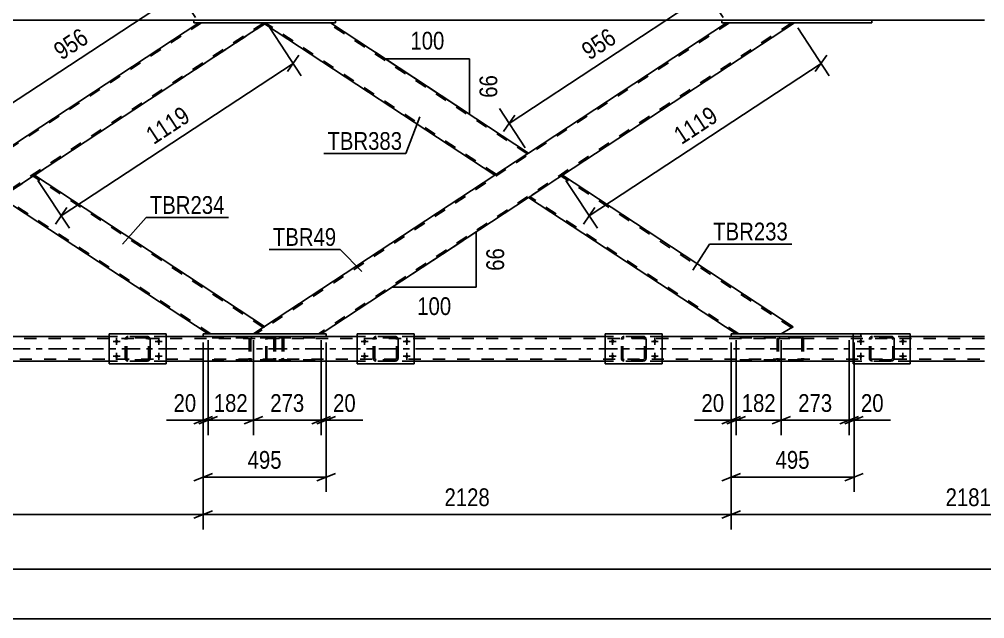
# Model space of a CAD drawing. Header units: millimetres. Extents: x -787 to 402, y -866 to -25.
# Drawn here: x -282.5 to -126.8, y -186.6 to -89.9 of the extents above; entities that cross this region are included whole.
import ezdxf

# ---------------------------------------------------------------- set-up
doc = ezdxf.new("R2010")
doc.units = ezdxf.units.MM
doc.linetypes.add('DXK_LINE_DOT2', pattern=[3.9198, 1.9599, -1.9599])
doc.linetypes.add('DXK_LINE_DOT3', pattern=[5.9187, 2.979, -0.9799, 0.9799, -0.9799])
doc.styles.add('Arial Narrow', font='ARIALN.TTF', dxfattribs={"height": 0.2})

# ---------------------------------------------------------------- blocks, each defined once
blk = doc.blocks.new('Part-569028579-4571 - 4520')
at = {"color": 2, "linetype": 'Continuous'}
for p, q in [((-280.06, -115.06), (-280.5, -115.34)), ((-242.96, -139.47), (-280.06, -115.06)), ((-285.49, -118.63), (-280.5, -115.34)), ((-285.52, -118.65), (-285.49, -118.63)), ((-252.06, -140.66), (-285.52, -118.65)), ((-243.39, -139.75), (-244.77, -140.66)), ((-242.99, -139.49), (-243.39, -139.75)), ((-242.99, -139.49), (-242.96, -139.47))]:
    blk.add_line(p, q, dxfattribs=at)
at = {"color": 7, "linetype": 'DXK_LINE_DOT2'}
for p, q in [((-243.17, -139.61), (-280.28, -115.2)), ((-285.3, -118.5), (-285.29, -118.49)), ((-251.63, -140.66), (-285.3, -118.5)), ((-243.39, -139.75), (-243.08, -139.55)), ((-244.77, -140.66), (-252.06, -140.66))]:
    blk.add_line(p, q, dxfattribs=at)
blk = doc.blocks.new('Part-569028579-4748 - 4520')
at = {"color": 2, "linetype": 'Continuous'}
for p, q in [((-169.25, -90.46), (-169.25, -90.06)), ((-169.25, -90.06), (-169.25, -90.06)), ((-169.25, -90.06), (-145.05, -90.06)), ((-145.05, -90.06), (-145.05, -90.46)), ((-169.25, -90.46), (-169.25, -90.46)), ((-169.25, -90.46), (-145.05, -90.46))]:
    blk.add_line(p, q, dxfattribs=at)
at = {"color": 7, "linetype": 'DXK_LINE_DOT2'}
for p, q in [((-169.25, -90.06), (-169.25, -90.46)), ((-169.25, -90.06), (-169.25, -90.06)), ((-145.05, -90.06), (-145.05, -90.46)), ((-169.25, -90.46), (-169.25, -90.46))]:
    blk.add_line(p, q, dxfattribs=at)
blk = doc.blocks.new('Part-569028579-4684 - 4520')
at = {"color": 2, "linetype": 'Continuous'}
for p, q in [((-254.38, -90.06), (-316.66, -90.06)), ((-169.25, -90.06), (-231.53, -90.06)), ((-126.88, -90.06), (-145.05, -90.06))]:
    blk.add_line(p, q, dxfattribs=at)
at = {"color": 7, "linetype": 'DXK_LINE_DOT2'}
for p, q in [((-231.53, -90.06), (-254.38, -90.06)), ((-145.05, -90.06), (-169.25, -90.06))]:
    blk.add_line(p, q, dxfattribs=at)
blk = doc.blocks.new('Part-569028579-4578 - 4520')
at = {"color": 7, "linetype": 'DXK_LINE_DOT2'}
for p, q in [((-253.15, -90.46), (-329.46, -140.66)), ((-243.1, -90.46), (-319.42, -140.66)), ((-242.67, -90.46), (-285.52, -118.65)), ((-242.67, -90.46), (-253.58, -90.46)), ((-285.52, -111.47), (-290.98, -115.06)), ((-280.06, -115.06), (-285.52, -118.65)), ((-328.09, -139.47), (-329.9, -140.66)), ((-318.98, -140.66), (-329.9, -140.66))]:
    blk.add_line(p, q, dxfattribs=at)
at = {"color": 2, "linetype": 'Continuous'}
for p, q in [((-253.58, -90.46), (-285.52, -111.47)), ((-242.96, -90.65), (-280.06, -115.06)), ((-290.98, -115.06), (-328.09, -139.47)), ((-285.52, -118.65), (-318.98, -140.66))]:
    blk.add_line(p, q, dxfattribs=at)
blk = doc.blocks.new('Part-569028579-4711 - 4520')
at = {"color": 2, "linetype": 'Continuous'}
for p, q in [((-254.38, -90.46), (-254.38, -90.06)), ((-254.38, -90.06), (-254.38, -90.06)), ((-254.38, -90.06), (-231.53, -90.06)), ((-231.53, -90.06), (-231.53, -90.46)), ((-254.38, -90.46), (-254.38, -90.46)), ((-254.38, -90.46), (-231.53, -90.46))]:
    blk.add_line(p, q, dxfattribs=at)
at = {"color": 7, "linetype": 'DXK_LINE_DOT2'}
for p, q in [((-254.38, -90.06), (-254.38, -90.46)), ((-254.38, -90.06), (-254.38, -90.06)), ((-231.53, -90.06), (-231.53, -90.46)), ((-254.38, -90.46), (-254.38, -90.46))]:
    blk.add_line(p, q, dxfattribs=at)
blk = doc.blocks.new('Part-569028579-4583 - 4520')
at = {"color": 2, "linetype": 'Continuous'}
for p, q in [((-194.93, -115.06), (-195.37, -115.34)), ((-157.71, -139.54), (-194.93, -115.06)), ((-200.36, -118.63), (-195.37, -115.34)), ((-200.39, -118.65), (-200.36, -118.63)), ((-166.93, -140.66), (-200.39, -118.65)), ((-158.18, -139.81), (-159.67, -140.66)), ((-158.18, -139.81), (-157.71, -139.54))]:
    blk.add_line(p, q, dxfattribs=at)
at = {"color": 7, "linetype": 'DXK_LINE_DOT2'}
for p, q in [((-157.95, -139.67), (-195.15, -115.2)), ((-200.17, -118.5), (-200.15, -118.49)), ((-166.49, -140.66), (-200.17, -118.5)), ((-157.75, -139.56), (-158.18, -139.81)), ((-159.67, -140.66), (-166.93, -140.66))]:
    blk.add_line(p, q, dxfattribs=at)
blk = doc.blocks.new('Part-569028579-4588 - 4520')
at = {"color": 7, "linetype": 'DXK_LINE_DOT2'}
for p, q in [((-168.01, -90.46), (-244.33, -140.66)), ((-157.97, -90.46), (-234.28, -140.66)), ((-157.53, -90.46), (-168.45, -90.46)), ((-200.39, -111.47), (-205.85, -115.06)), ((-194.93, -115.06), (-200.39, -118.65)), ((-242.96, -139.47), (-244.77, -140.66)), ((-233.85, -140.66), (-244.77, -140.66))]:
    blk.add_line(p, q, dxfattribs=at)
at = {"color": 2, "linetype": 'Continuous'}
for p, q in [((-168.45, -90.46), (-200.39, -111.47)), ((-157.53, -90.46), (-194.93, -115.06)), ((-242.96, -139.47), (-205.85, -115.06)), ((-200.39, -118.65), (-233.85, -140.66))]:
    blk.add_line(p, q, dxfattribs=at)
blk = doc.blocks.new('Part-569028579-4599 - 4520')
at = {"color": 7, "linetype": 'DXK_LINE_DOT2'}
for p, q in [((-242.72, -141.35), (-242.74, -141.54)), ((-242.74, -144.58), (-242.74, -141.54)), ((-242.66, -141.2), (-242.72, -141.35)), ((-242.57, -141.09), (-242.66, -141.2)), ((-242.6, -141.54), (-242.59, -141.44)), ((-242.6, -144.58), (-242.6, -141.54)), ((-242.59, -141.44), (-242.56, -141.37)), ((-242.47, -141.06), (-242.57, -141.09)), ((-242.56, -141.37), (-242.52, -141.31)), ((-242.52, -141.31), (-242.47, -141.3)), ((-234.8, -141.06), (-242.47, -141.06)), ((-234.8, -141.3), (-242.47, -141.3)), ((-241.19, -141.06), (-241.19, -141.3)), ((-240.18, -141.09), (-240.38, -141.06)), ((-240.38, -141.3), (-240.28, -141.31)), ((-240.28, -141.31), (-240.2, -141.37)), ((-240.2, -141.37), (-240.14, -141.44)), ((-240.14, -141.44), (-240.12, -141.54)), ((-240.12, -141.54), (-240.12, -144.58)), ((-239.9, -141.4), (-239.91, -141.35)), ((-239.87, -141.54), (-239.9, -141.4)), ((-239.87, -141.54), (-239.87, -144.58)), ((-242.74, -144.58), (-242.72, -144.76)), ((-242.72, -144.76), (-242.66, -144.92)), ((-242.59, -144.67), (-242.6, -144.58)), ((-242.56, -144.75), (-242.59, -144.67)), ((-242.52, -144.8), (-242.56, -144.75)), ((-240.2, -144.75), (-240.28, -144.8)), ((-240.14, -144.67), (-240.2, -144.75)), ((-240.12, -144.58), (-240.14, -144.67)), ((-239.91, -144.76), (-239.89, -144.64)), ((-239.89, -144.64), (-239.87, -144.58)), ((-242.66, -144.92), (-242.57, -145.02)), ((-242.57, -145.02), (-242.47, -145.06)), ((-242.47, -144.82), (-242.52, -144.8)), ((-234.8, -144.82), (-242.47, -144.82)), ((-234.8, -145.06), (-242.47, -145.06)), ((-241.19, -145.06), (-241.19, -144.82)), ((-240.28, -144.8), (-240.38, -144.82)), ((-240.38, -145.06), (-240.18, -145.02))]:
    blk.add_line(p, q, dxfattribs=at)
for centre, start, end in [((-240.36, -141.55), 23.8494, 68.8059), ((-240.36, -144.56), 291.1941, 336.1506)]:
    blk.add_arc(centre, 0.492, start, end, dxfattribs=at)
blk = doc.blocks.new('Part-569028579-4693 - 4520')
at = {"color": 7, "linetype": 'DXK_LINE_DOT2'}
for p, q in [((-241.7, -141.06), (-251.44, -141.06)), ((-241.7, -141.3), (-251.44, -141.3)), ((-245.42, -141.4), (-245.45, -141.54)), ((-245.45, -141.54), (-245.45, -144.58)), ((-245.41, -141.35), (-245.42, -141.4)), ((-245.19, -141.54), (-245.17, -141.44)), ((-245.19, -141.54), (-245.19, -144.58)), ((-245.17, -141.44), (-245.12, -141.37)), ((-244.94, -141.06), (-245.13, -141.09)), ((-245.12, -141.37), (-245.04, -141.31)), ((-245.04, -141.31), (-244.94, -141.3)), ((-241.51, -141.09), (-241.7, -141.06)), ((-241.7, -141.3), (-241.6, -141.31)), ((-241.6, -141.31), (-241.52, -141.37)), ((-241.52, -141.37), (-241.47, -141.44)), ((-241.47, -141.44), (-241.45, -141.54)), ((-241.45, -141.54), (-241.45, -144.58)), ((-241.22, -141.4), (-241.23, -141.35)), ((-241.19, -141.54), (-241.22, -141.4)), ((-241.19, -141.54), (-241.19, -144.58)), ((-245.45, -144.58), (-245.43, -144.64)), ((-245.43, -144.64), (-245.41, -144.76)), ((-245.17, -144.67), (-245.19, -144.58)), ((-245.12, -144.75), (-245.17, -144.67)), ((-245.04, -144.8), (-245.12, -144.75)), ((-241.52, -144.75), (-241.6, -144.8)), ((-241.47, -144.67), (-241.52, -144.75)), ((-241.45, -144.58), (-241.47, -144.67)), ((-241.23, -144.76), (-241.21, -144.64)), ((-241.21, -144.64), (-241.19, -144.58)), ((-241.7, -144.82), (-251.44, -144.82)), ((-241.7, -145.06), (-251.44, -145.06)), ((-245.13, -145.02), (-244.94, -145.06)), ((-244.94, -144.82), (-245.04, -144.8)), ((-241.6, -144.8), (-241.7, -144.82)), ((-241.7, -145.06), (-241.51, -145.02))]:
    blk.add_line(p, q, dxfattribs=at)
for centre, start, end in [((-241.68, -141.56), 24.32, 69.2417), ((-244.96, -144.56), 204.32, 249.2417), ((-241.68, -144.56), 290.7583, 335.68)]:
    blk.add_arc(centre, 0.496, start, end, dxfattribs=at)
blk = doc.blocks.new('Part-569028579-4694 - 4520')
at = {"color": 7, "linetype": 'DXK_LINE_DOT2'}
for p, q in [((-156.57, -141.06), (-166.31, -141.06)), ((-156.57, -141.3), (-166.31, -141.3)), ((-160.29, -141.4), (-160.31, -141.54)), ((-160.31, -141.54), (-160.31, -144.58)), ((-160.27, -141.35), (-160.29, -141.4)), ((-160.06, -141.54), (-160.04, -141.44)), ((-160.06, -141.54), (-160.06, -144.58)), ((-160.04, -141.44), (-159.98, -141.37)), ((-159.8, -141.06), (-160, -141.09)), ((-159.98, -141.37), (-159.9, -141.31)), ((-159.9, -141.31), (-159.8, -141.3)), ((-156.37, -141.09), (-156.57, -141.06)), ((-156.57, -141.3), (-156.47, -141.31)), ((-156.47, -141.31), (-156.39, -141.37)), ((-156.39, -141.37), (-156.33, -141.44)), ((-156.33, -141.44), (-156.31, -141.54)), ((-156.31, -141.54), (-156.31, -144.58)), ((-156.09, -141.4), (-156.1, -141.35)), ((-156.06, -141.54), (-156.09, -141.4)), ((-156.06, -141.54), (-156.06, -144.58)), ((-160.31, -144.58), (-160.3, -144.64)), ((-160.3, -144.64), (-160.27, -144.76)), ((-160.04, -144.67), (-160.06, -144.58)), ((-159.98, -144.75), (-160.04, -144.67)), ((-159.9, -144.8), (-159.98, -144.75)), ((-156.39, -144.75), (-156.47, -144.8)), ((-156.33, -144.67), (-156.39, -144.75)), ((-156.31, -144.58), (-156.33, -144.67)), ((-156.1, -144.76), (-156.07, -144.64)), ((-156.07, -144.64), (-156.06, -144.58)), ((-156.57, -144.82), (-166.31, -144.82)), ((-156.57, -145.06), (-166.31, -145.06)), ((-160, -145.02), (-159.8, -145.06)), ((-159.8, -144.82), (-159.9, -144.8)), ((-156.47, -144.8), (-156.57, -144.82)), ((-156.57, -145.06), (-156.37, -145.02))]:
    blk.add_line(p, q, dxfattribs=at)
for centre, start, end in [((-156.55, -141.56), 24.32, 69.2417), ((-159.82, -144.56), 204.32, 249.2417), ((-156.55, -144.56), 290.7583, 335.68)]:
    blk.add_arc(centre, 0.496, start, end, dxfattribs=at)
blk = doc.blocks.new('Part-569028579-4727 - 4520')
at = {"color": 2, "linetype": 'Continuous'}
for p, q in [((-242.96, -90.65), (-242.92, -90.63)), ((-205.85, -115.06), (-242.96, -90.65)), ((-242.92, -90.63), (-242.67, -90.46)), ((-242.72, -90.49), (-242.68, -90.46)), ((-200.39, -111.47), (-232.33, -90.46)), ((-200.83, -111.75), (-205.85, -115.06)), ((-200.42, -111.49), (-200.83, -111.75)), ((-200.39, -111.47), (-200.42, -111.49))]:
    blk.add_line(p, q, dxfattribs=at)
at = {"color": 7, "linetype": 'DXK_LINE_DOT2'}
for p, q in [((-242.96, -90.65), (-242.92, -90.63)), ((-205.63, -114.91), (-242.74, -90.5)), ((-232.33, -90.46), (-242.68, -90.46)), ((-200.61, -111.61), (-232.76, -90.46)), ((-200.83, -111.75), (-200.52, -111.55)), ((-205.63, -114.91), (-205.61, -114.9))]:
    blk.add_line(p, q, dxfattribs=at)
blk = doc.blocks.new('Part-569028579-4827 - 4520')
at = {"color": 2, "linetype": 'Continuous'}
for p, q in [((-167.73, -141.06), (-167.73, -140.66)), ((-167.73, -140.66), (-167.73, -140.66)), ((-148.03, -140.66), (-167.73, -140.66)), ((-167.73, -141.06), (-167.73, -141.06)), ((-148.03, -141.06), (-167.73, -141.06))]:
    blk.add_line(p, q, dxfattribs=at)
at = {"color": 7, "linetype": 'DXK_LINE_DOT2'}
for p, q in [((-167.73, -140.66), (-167.73, -141.06)), ((-167.73, -140.66), (-167.73, -140.66)), ((-167.73, -141.06), (-167.73, -141.06)), ((-146.8, -141.06), (-159.8, -141.06)), ((-146.8, -140.66), (-159.67, -140.66)), ((-146.8, -141.06), (-146.8, -140.66)), ((-146.8, -140.66), (-146.8, -141.06))]:
    blk.add_line(p, q, dxfattribs=at)
blk = doc.blocks.new('Part-569028579-4828 - 4520')
at = {"color": 2, "linetype": 'Continuous'}
for p, q in [((-252.86, -141.06), (-252.86, -140.66)), ((-252.86, -140.66), (-252.86, -140.66)), ((-252.86, -140.66), (-233.05, -140.66)), ((-252.86, -141.06), (-252.86, -141.06)), ((-252.86, -141.06), (-233.05, -141.06)), ((-233.05, -140.66), (-233.05, -141.06))]:
    blk.add_line(p, q, dxfattribs=at)
at = {"color": 7, "linetype": 'DXK_LINE_DOT2'}
for p, q in [((-252.86, -140.66), (-252.86, -141.06)), ((-252.86, -140.66), (-252.86, -140.66)), ((-252.86, -141.06), (-252.86, -141.06)), ((-233.05, -140.66), (-233.05, -141.06))]:
    blk.add_line(p, q, dxfattribs=at)
blk = doc.blocks.new('Part-569028579-4857 - 4520')
at = {"color": 7, "linetype": 'DXK_LINE_DOT2'}
for p, q in [((-126.88, -141.38), (-725.39, -141.38)), ((-258.83, -141.06), (-268.03, -141.06)), ((-233.05, -141.06), (-252.86, -141.06)), ((-218.83, -141.06), (-228.03, -141.06)), ((-178.83, -141.06), (-188.03, -141.06)), ((-138.83, -141.06), (-167.73, -141.06)), ((-725.39, -144.74), (-126.88, -144.74)), ((-258.83, -145.06), (-268.03, -145.06)), ((-218.83, -145.06), (-228.03, -145.06)), ((-178.83, -145.06), (-188.03, -145.06)), ((-138.83, -145.06), (-148.03, -145.06))]:
    blk.add_line(p, q, dxfattribs=at)
at = {"color": 2, "linetype": 'Continuous'}
for p, q in [((-268.03, -141.06), (-298.83, -141.06)), ((-252.86, -141.06), (-258.83, -141.06)), ((-228.03, -141.06), (-233.05, -141.06)), ((-188.03, -141.06), (-218.83, -141.06)), ((-167.73, -141.06), (-178.83, -141.06)), ((-126.88, -141.06), (-138.83, -141.06)), ((-268.03, -145.06), (-298.83, -145.06)), ((-228.03, -145.06), (-258.83, -145.06)), ((-188.03, -145.06), (-218.83, -145.06)), ((-148.03, -145.06), (-178.83, -145.06)), ((-126.88, -145.06), (-138.83, -145.06))]:
    blk.add_line(p, q, dxfattribs=at)
at = {"color": 7, "linetype": 'DXK_LINE_DOT3'}
blk.add_line((-126.88, -143.06), (-725.39, -143.06), dxfattribs=at)
blk = doc.blocks.new('Part-569028579-16098 - 4520')
at = {"color": 7, "linetype": 'DXK_LINE_DOT2'}
for p, q in [((-145.43, -141.54), (-145.39, -141.35)), ((-145.39, -141.35), (-145.43, -141.54)), ((-145.43, -144.58), (-145.43, -141.54)), ((-145.43, -141.54), (-145.43, -141.54)), ((-145.43, -144.58), (-145.43, -141.54)), ((-145.19, -141.54), (-145.17, -141.44)), ((-145.17, -141.44), (-145.19, -141.54)), ((-145.19, -144.58), (-145.19, -141.54)), ((-145.19, -141.54), (-145.19, -141.54)), ((-145.19, -144.58), (-145.19, -141.54)), ((-145.17, -141.44), (-145.12, -141.37)), ((-145.12, -141.37), (-145.17, -141.44)), ((-145.13, -141.09), (-144.95, -141.06)), ((-144.95, -141.06), (-145.13, -141.09)), ((-145.12, -141.37), (-145.04, -141.31)), ((-145.04, -141.31), (-145.12, -141.37)), ((-144.95, -141.3), (-145.04, -141.31)), ((-141.91, -141.06), (-144.95, -141.06)), ((-141.91, -141.3), (-144.95, -141.3)), ((-141.91, -141.06), (-141.72, -141.09)), ((-141.72, -141.09), (-141.91, -141.06)), ((-141.91, -141.3), (-141.82, -141.31)), ((-141.82, -141.31), (-141.74, -141.37)), ((-141.74, -141.37), (-141.82, -141.31)), ((-141.74, -141.37), (-141.69, -141.44)), ((-141.69, -141.44), (-141.74, -141.37)), ((-141.69, -141.44), (-141.67, -141.54)), ((-141.67, -141.54), (-141.69, -141.44)), ((-141.67, -144.58), (-141.67, -141.54)), ((-141.67, -141.54), (-141.67, -141.54)), ((-141.67, -144.58), (-141.67, -141.54)), ((-141.46, -141.35), (-141.43, -141.54)), ((-141.43, -141.54), (-141.46, -141.35)), ((-141.43, -144.58), (-141.43, -141.54)), ((-141.43, -141.54), (-141.43, -141.54)), ((-141.43, -141.54), (-141.43, -144.58)), ((-145.43, -144.58), (-145.43, -144.58)), ((-145.39, -144.76), (-145.43, -144.58)), ((-145.43, -144.58), (-145.39, -144.76)), ((-145.19, -144.58), (-145.19, -144.58)), ((-145.17, -144.67), (-145.19, -144.58)), ((-145.19, -144.58), (-145.17, -144.67)), ((-145.12, -144.75), (-145.17, -144.67)), ((-145.17, -144.67), (-145.12, -144.75)), ((-145.04, -144.8), (-145.12, -144.75)), ((-145.12, -144.75), (-145.04, -144.8)), ((-141.74, -144.75), (-141.82, -144.8)), ((-141.82, -144.8), (-141.74, -144.75)), ((-141.69, -144.67), (-141.74, -144.75)), ((-141.74, -144.75), (-141.69, -144.67)), ((-141.67, -144.58), (-141.69, -144.67)), ((-141.69, -144.67), (-141.67, -144.58)), ((-141.67, -144.58), (-141.67, -144.58)), ((-141.43, -144.58), (-141.46, -144.76)), ((-141.46, -144.76), (-141.43, -144.58)), ((-141.43, -144.58), (-141.43, -144.58)), ((-144.95, -145.06), (-145.13, -145.02)), ((-145.13, -145.02), (-144.95, -145.06)), ((-144.95, -144.82), (-145.04, -144.8)), ((-141.91, -144.82), (-144.95, -144.82)), ((-141.91, -145.06), (-144.95, -145.06)), ((-141.82, -144.8), (-141.91, -144.82)), ((-141.72, -145.02), (-141.91, -145.06)), ((-141.91, -145.06), (-141.72, -145.02))]:
    blk.add_line(p, q, dxfattribs=at)
at = {"color": 7, "linetype": 'DXK_LINE_DOT3'}
blk.add_line((-143.43, -143.06), (-143.43, -143.06), dxfattribs=at)
at = {"color": 7, "linetype": 'DXK_LINE_DOT2'}
for centre, start, end in [((-144.95, -141.54), 112.5, 157.5), ((-144.95, -141.54), 112.5, 157.5), ((-141.91, -141.54), 22.5, 67.5), ((-141.91, -141.54), 22.5, 67.5), ((-144.95, -144.58), 202.5, 247.5), ((-144.95, -144.58), 202.5, 247.5), ((-141.91, -144.58), 292.5, 337.5), ((-141.91, -144.58), 292.5, 337.5)]:
    blk.add_arc(centre, 0.48, start, end, dxfattribs=at)
blk = doc.blocks.new('Part-569028579-16099 - 4520')
at = {"color": 2, "linetype": 'Continuous'}
for p, q in [((-138.83, -140.66), (-148.03, -140.66)), ((-148.03, -145.46), (-148.03, -140.66)), ((-138.83, -145.46), (-138.83, -140.66)), ((-138.83, -145.46), (-148.03, -145.46))]:
    blk.add_line(p, q, dxfattribs=at)
blk = doc.blocks.new('Part-569028579-16101 - 4520')
at = {"color": 7, "linetype": 'DXK_LINE_DOT2'}
for p, q in [((-185.43, -141.54), (-185.39, -141.35)), ((-185.39, -141.35), (-185.43, -141.54)), ((-185.43, -144.58), (-185.43, -141.54)), ((-185.43, -141.54), (-185.43, -141.54)), ((-185.43, -144.58), (-185.43, -141.54)), ((-185.19, -141.54), (-185.17, -141.44)), ((-185.17, -141.44), (-185.19, -141.54)), ((-185.19, -144.58), (-185.19, -141.54)), ((-185.19, -141.54), (-185.19, -141.54)), ((-185.19, -144.58), (-185.19, -141.54)), ((-185.17, -141.44), (-185.12, -141.37)), ((-185.12, -141.37), (-185.17, -141.44)), ((-185.13, -141.09), (-184.95, -141.06)), ((-184.95, -141.06), (-185.13, -141.09)), ((-185.12, -141.37), (-185.04, -141.31)), ((-185.04, -141.31), (-185.12, -141.37)), ((-184.95, -141.3), (-185.04, -141.31)), ((-181.91, -141.06), (-184.95, -141.06)), ((-181.91, -141.3), (-184.95, -141.3)), ((-181.91, -141.06), (-181.72, -141.09)), ((-181.72, -141.09), (-181.91, -141.06)), ((-181.91, -141.3), (-181.82, -141.31)), ((-181.82, -141.31), (-181.74, -141.37)), ((-181.74, -141.37), (-181.82, -141.31)), ((-181.74, -141.37), (-181.69, -141.44)), ((-181.69, -141.44), (-181.74, -141.37)), ((-181.69, -141.44), (-181.67, -141.54)), ((-181.67, -141.54), (-181.69, -141.44)), ((-181.67, -144.58), (-181.67, -141.54)), ((-181.67, -141.54), (-181.67, -141.54)), ((-181.67, -144.58), (-181.67, -141.54)), ((-181.46, -141.35), (-181.43, -141.54)), ((-181.43, -141.54), (-181.46, -141.35)), ((-181.43, -144.58), (-181.43, -141.54)), ((-181.43, -141.54), (-181.43, -141.54)), ((-181.43, -141.54), (-181.43, -144.58)), ((-185.43, -144.58), (-185.43, -144.58)), ((-185.39, -144.76), (-185.43, -144.58)), ((-185.43, -144.58), (-185.39, -144.76)), ((-185.19, -144.58), (-185.19, -144.58)), ((-185.17, -144.67), (-185.19, -144.58)), ((-185.19, -144.58), (-185.17, -144.67)), ((-185.12, -144.75), (-185.17, -144.67)), ((-185.17, -144.67), (-185.12, -144.75)), ((-185.04, -144.8), (-185.12, -144.75)), ((-185.12, -144.75), (-185.04, -144.8)), ((-181.74, -144.75), (-181.82, -144.8)), ((-181.82, -144.8), (-181.74, -144.75)), ((-181.69, -144.67), (-181.74, -144.75)), ((-181.74, -144.75), (-181.69, -144.67)), ((-181.67, -144.58), (-181.69, -144.67)), ((-181.69, -144.67), (-181.67, -144.58)), ((-181.67, -144.58), (-181.67, -144.58)), ((-181.43, -144.58), (-181.46, -144.76)), ((-181.46, -144.76), (-181.43, -144.58)), ((-181.43, -144.58), (-181.43, -144.58)), ((-184.95, -145.06), (-185.13, -145.02)), ((-185.13, -145.02), (-184.95, -145.06)), ((-184.95, -144.82), (-185.04, -144.8)), ((-181.91, -144.82), (-184.95, -144.82)), ((-181.91, -145.06), (-184.95, -145.06)), ((-181.82, -144.8), (-181.91, -144.82)), ((-181.72, -145.02), (-181.91, -145.06)), ((-181.91, -145.06), (-181.72, -145.02))]:
    blk.add_line(p, q, dxfattribs=at)
at = {"color": 7, "linetype": 'DXK_LINE_DOT3'}
blk.add_line((-183.43, -143.06), (-183.43, -143.06), dxfattribs=at)
at = {"color": 7, "linetype": 'DXK_LINE_DOT2'}
for centre, start, end in [((-184.95, -141.54), 112.5, 157.5), ((-184.95, -141.54), 112.5, 157.5), ((-181.91, -141.54), 22.5, 67.5), ((-181.91, -141.54), 22.5, 67.5), ((-184.95, -144.58), 202.5, 247.5), ((-184.95, -144.58), 202.5, 247.5), ((-181.91, -144.58), 292.5, 337.5), ((-181.91, -144.58), 292.5, 337.5)]:
    blk.add_arc(centre, 0.48, start, end, dxfattribs=at)
blk = doc.blocks.new('Part-569028579-16102 - 4520')
at = {"color": 2, "linetype": 'Continuous'}
for p, q in [((-178.83, -140.66), (-188.03, -140.66)), ((-188.03, -145.46), (-188.03, -140.66)), ((-178.83, -145.46), (-178.83, -140.66)), ((-178.83, -145.46), (-188.03, -145.46))]:
    blk.add_line(p, q, dxfattribs=at)
blk = doc.blocks.new('Part-569028579-16104 - 4520')
at = {"color": 7, "linetype": 'DXK_LINE_DOT2'}
for p, q in [((-225.43, -141.54), (-225.39, -141.35)), ((-225.39, -141.35), (-225.43, -141.54)), ((-225.43, -144.58), (-225.43, -141.54)), ((-225.43, -141.54), (-225.43, -141.54)), ((-225.43, -144.58), (-225.43, -141.54)), ((-225.19, -141.54), (-225.17, -141.44)), ((-225.17, -141.44), (-225.19, -141.54)), ((-225.19, -144.58), (-225.19, -141.54)), ((-225.19, -141.54), (-225.19, -141.54)), ((-225.19, -144.58), (-225.19, -141.54)), ((-225.17, -141.44), (-225.12, -141.37)), ((-225.12, -141.37), (-225.17, -141.44)), ((-225.13, -141.09), (-224.95, -141.06)), ((-224.95, -141.06), (-225.13, -141.09)), ((-225.12, -141.37), (-225.04, -141.31)), ((-225.04, -141.31), (-225.12, -141.37)), ((-224.95, -141.3), (-225.04, -141.31)), ((-221.91, -141.06), (-224.95, -141.06)), ((-221.91, -141.3), (-224.95, -141.3)), ((-221.91, -141.06), (-221.72, -141.09)), ((-221.72, -141.09), (-221.91, -141.06)), ((-221.91, -141.3), (-221.82, -141.31)), ((-221.82, -141.31), (-221.74, -141.37)), ((-221.74, -141.37), (-221.82, -141.31)), ((-221.74, -141.37), (-221.69, -141.44)), ((-221.69, -141.44), (-221.74, -141.37)), ((-221.69, -141.44), (-221.67, -141.54)), ((-221.67, -141.54), (-221.69, -141.44)), ((-221.67, -144.58), (-221.67, -141.54)), ((-221.67, -141.54), (-221.67, -141.54)), ((-221.67, -144.58), (-221.67, -141.54)), ((-221.46, -141.35), (-221.43, -141.54)), ((-221.43, -141.54), (-221.46, -141.35)), ((-221.43, -144.58), (-221.43, -141.54)), ((-221.43, -141.54), (-221.43, -141.54)), ((-221.43, -141.54), (-221.43, -144.58)), ((-225.43, -144.58), (-225.43, -144.58)), ((-225.39, -144.76), (-225.43, -144.58)), ((-225.43, -144.58), (-225.39, -144.76)), ((-225.19, -144.58), (-225.19, -144.58)), ((-225.17, -144.67), (-225.19, -144.58)), ((-225.19, -144.58), (-225.17, -144.67)), ((-225.12, -144.75), (-225.17, -144.67)), ((-225.17, -144.67), (-225.12, -144.75)), ((-225.04, -144.8), (-225.12, -144.75)), ((-225.12, -144.75), (-225.04, -144.8)), ((-221.74, -144.75), (-221.82, -144.8)), ((-221.82, -144.8), (-221.74, -144.75)), ((-221.69, -144.67), (-221.74, -144.75)), ((-221.74, -144.75), (-221.69, -144.67)), ((-221.67, -144.58), (-221.69, -144.67)), ((-221.69, -144.67), (-221.67, -144.58)), ((-221.67, -144.58), (-221.67, -144.58)), ((-221.43, -144.58), (-221.46, -144.76)), ((-221.46, -144.76), (-221.43, -144.58)), ((-221.43, -144.58), (-221.43, -144.58)), ((-224.95, -145.06), (-225.13, -145.02)), ((-225.13, -145.02), (-224.95, -145.06)), ((-224.95, -144.82), (-225.04, -144.8)), ((-221.91, -144.82), (-224.95, -144.82)), ((-221.91, -145.06), (-224.95, -145.06)), ((-221.82, -144.8), (-221.91, -144.82)), ((-221.72, -145.02), (-221.91, -145.06)), ((-221.91, -145.06), (-221.72, -145.02))]:
    blk.add_line(p, q, dxfattribs=at)
at = {"color": 7, "linetype": 'DXK_LINE_DOT3'}
blk.add_line((-223.43, -143.06), (-223.43, -143.06), dxfattribs=at)
at = {"color": 7, "linetype": 'DXK_LINE_DOT2'}
for centre, start, end in [((-224.95, -141.54), 112.5, 157.5), ((-224.95, -141.54), 112.5, 157.5), ((-221.91, -141.54), 22.5, 67.5), ((-221.91, -141.54), 22.5, 67.5), ((-224.95, -144.58), 202.5, 247.5), ((-224.95, -144.58), 202.5, 247.5), ((-221.91, -144.58), 292.5, 337.5), ((-221.91, -144.58), 292.5, 337.5)]:
    blk.add_arc(centre, 0.48, start, end, dxfattribs=at)
blk = doc.blocks.new('Part-569028579-16105 - 4520')
at = {"color": 2, "linetype": 'Continuous'}
for p, q in [((-218.83, -140.66), (-228.03, -140.66)), ((-228.03, -145.46), (-228.03, -140.66)), ((-218.83, -145.46), (-218.83, -140.66)), ((-218.83, -145.46), (-228.03, -145.46))]:
    blk.add_line(p, q, dxfattribs=at)
blk = doc.blocks.new('Part-569028579-16108 - 4520')
at = {"color": 7, "linetype": 'DXK_LINE_DOT2'}
for p, q in [((-265.43, -141.54), (-265.39, -141.35)), ((-265.39, -141.35), (-265.43, -141.54)), ((-265.43, -144.58), (-265.43, -141.54)), ((-265.43, -141.54), (-265.43, -141.54)), ((-265.43, -144.58), (-265.43, -141.54)), ((-265.19, -141.54), (-265.17, -141.44)), ((-265.17, -141.44), (-265.19, -141.54)), ((-265.19, -144.58), (-265.19, -141.54)), ((-265.19, -141.54), (-265.19, -141.54)), ((-265.19, -144.58), (-265.19, -141.54)), ((-265.17, -141.44), (-265.12, -141.37)), ((-265.12, -141.37), (-265.17, -141.44)), ((-265.13, -141.09), (-264.95, -141.06)), ((-264.95, -141.06), (-265.13, -141.09)), ((-265.12, -141.37), (-265.04, -141.31)), ((-265.04, -141.31), (-265.12, -141.37)), ((-264.95, -141.3), (-265.04, -141.31)), ((-261.91, -141.06), (-264.95, -141.06)), ((-261.91, -141.3), (-264.95, -141.3)), ((-261.91, -141.06), (-261.72, -141.09)), ((-261.72, -141.09), (-261.91, -141.06)), ((-261.91, -141.3), (-261.82, -141.31)), ((-261.82, -141.31), (-261.74, -141.37)), ((-261.74, -141.37), (-261.82, -141.31)), ((-261.74, -141.37), (-261.69, -141.44)), ((-261.69, -141.44), (-261.74, -141.37)), ((-261.69, -141.44), (-261.67, -141.54)), ((-261.67, -141.54), (-261.69, -141.44)), ((-261.67, -144.58), (-261.67, -141.54)), ((-261.67, -141.54), (-261.67, -141.54)), ((-261.67, -144.58), (-261.67, -141.54)), ((-261.46, -141.35), (-261.43, -141.54)), ((-261.43, -141.54), (-261.46, -141.35)), ((-261.43, -144.58), (-261.43, -141.54)), ((-261.43, -141.54), (-261.43, -141.54)), ((-261.43, -141.54), (-261.43, -144.58)), ((-265.43, -144.58), (-265.43, -144.58)), ((-265.39, -144.76), (-265.43, -144.58)), ((-265.43, -144.58), (-265.39, -144.76)), ((-265.19, -144.58), (-265.19, -144.58)), ((-265.17, -144.67), (-265.19, -144.58)), ((-265.19, -144.58), (-265.17, -144.67)), ((-265.12, -144.75), (-265.17, -144.67)), ((-265.17, -144.67), (-265.12, -144.75)), ((-265.04, -144.8), (-265.12, -144.75)), ((-265.12, -144.75), (-265.04, -144.8)), ((-261.74, -144.75), (-261.82, -144.8)), ((-261.82, -144.8), (-261.74, -144.75)), ((-261.69, -144.67), (-261.74, -144.75)), ((-261.74, -144.75), (-261.69, -144.67)), ((-261.67, -144.58), (-261.69, -144.67)), ((-261.69, -144.67), (-261.67, -144.58)), ((-261.67, -144.58), (-261.67, -144.58)), ((-261.43, -144.58), (-261.46, -144.76)), ((-261.46, -144.76), (-261.43, -144.58)), ((-261.43, -144.58), (-261.43, -144.58)), ((-264.95, -145.06), (-265.13, -145.02)), ((-265.13, -145.02), (-264.95, -145.06)), ((-264.95, -144.82), (-265.04, -144.8)), ((-261.91, -144.82), (-264.95, -144.82)), ((-261.91, -145.06), (-264.95, -145.06)), ((-261.82, -144.8), (-261.91, -144.82)), ((-261.72, -145.02), (-261.91, -145.06)), ((-261.91, -145.06), (-261.72, -145.02))]:
    blk.add_line(p, q, dxfattribs=at)
at = {"color": 7, "linetype": 'DXK_LINE_DOT3'}
blk.add_line((-263.43, -143.06), (-263.43, -143.06), dxfattribs=at)
at = {"color": 7, "linetype": 'DXK_LINE_DOT2'}
for centre, start, end in [((-264.95, -141.54), 112.5, 157.5), ((-264.95, -141.54), 112.5, 157.5), ((-261.91, -141.54), 22.5, 67.5), ((-261.91, -141.54), 22.5, 67.5), ((-264.95, -144.58), 202.5, 247.5), ((-264.95, -144.58), 202.5, 247.5), ((-261.91, -144.58), 292.5, 337.5), ((-261.91, -144.58), 292.5, 337.5)]:
    blk.add_arc(centre, 0.48, start, end, dxfattribs=at)
blk = doc.blocks.new('Part-569028579-16109 - 4520')
at = {"color": 2, "linetype": 'Continuous'}
for p, q in [((-258.83, -140.66), (-268.03, -140.66)), ((-268.03, -145.46), (-268.03, -140.66)), ((-258.83, -145.46), (-258.83, -140.66)), ((-258.83, -145.46), (-268.03, -145.46))]:
    blk.add_line(p, q, dxfattribs=at)
blk = doc.blocks.new('Bolt-569028579-16176 - 4520')
at = {"linetype": 'Continuous'}
for points in [[(-146.83, -141.58, -1), (-146.83, -142.14, -1)], [(-140.03, -141.58, -1), (-140.03, -142.14, -1)], [(-146.83, -143.98, -1), (-146.83, -144.54, -1)], [(-140.03, -143.98, -1), (-140.03, -144.54, -1)]]:
    blk.add_hatch(color=1, dxfattribs=at).paths.add_polyline_path(points)
at = {"color": 1, "linetype": 'Continuous'}
for p, q in [((-146.83, -142.42), (-146.83, -141.3)), ((-140.03, -142.42), (-140.03, -141.3)), ((-147.39, -141.86), (-146.27, -141.86)), ((-140.59, -141.86), (-139.47, -141.86)), ((-147.39, -144.26), (-146.27, -144.26)), ((-146.83, -144.82), (-146.83, -143.7)), ((-140.59, -144.26), (-139.47, -144.26)), ((-140.03, -144.82), (-140.03, -143.7))]:
    blk.add_line(p, q, dxfattribs=at)
blk = doc.blocks.new('Bolt-569028579-16177 - 4520')
at = {"linetype": 'Continuous'}
for points in [[(-186.83, -141.58, -1), (-186.83, -142.14, -1)], [(-180.03, -141.58, -1), (-180.03, -142.14, -1)], [(-186.83, -143.98, -1), (-186.83, -144.54, -1)], [(-180.03, -143.98, -1), (-180.03, -144.54, -1)]]:
    blk.add_hatch(color=1, dxfattribs=at).paths.add_polyline_path(points)
at = {"color": 1, "linetype": 'Continuous'}
for p, q in [((-186.83, -142.42), (-186.83, -141.3)), ((-180.03, -142.42), (-180.03, -141.3)), ((-187.39, -141.86), (-186.27, -141.86)), ((-180.59, -141.86), (-179.47, -141.86)), ((-187.39, -144.26), (-186.27, -144.26)), ((-186.83, -144.82), (-186.83, -143.7)), ((-180.59, -144.26), (-179.47, -144.26)), ((-180.03, -144.82), (-180.03, -143.7))]:
    blk.add_line(p, q, dxfattribs=at)
blk = doc.blocks.new('Bolt-569028579-16178 - 4520')
at = {"linetype": 'Continuous'}
for points in [[(-226.83, -141.58, -1), (-226.83, -142.14, -1)], [(-220.03, -141.58, -1), (-220.03, -142.14, -1)], [(-226.83, -143.98, -1), (-226.83, -144.54, -1)], [(-220.03, -143.98, -1), (-220.03, -144.54, -1)]]:
    blk.add_hatch(color=1, dxfattribs=at).paths.add_polyline_path(points)
at = {"color": 1, "linetype": 'Continuous'}
for p, q in [((-226.83, -142.42), (-226.83, -141.3)), ((-220.03, -142.42), (-220.03, -141.3)), ((-227.39, -141.86), (-226.27, -141.86)), ((-220.59, -141.86), (-219.47, -141.86)), ((-227.39, -144.26), (-226.27, -144.26)), ((-226.83, -144.82), (-226.83, -143.7)), ((-220.59, -144.26), (-219.47, -144.26)), ((-220.03, -144.82), (-220.03, -143.7))]:
    blk.add_line(p, q, dxfattribs=at)
blk = doc.blocks.new('Bolt-569028579-16180 - 4520')
at = {"linetype": 'Continuous'}
for points in [[(-266.83, -141.58, -1), (-266.83, -142.14, -1)], [(-260.03, -141.58, -1), (-260.03, -142.14, -1)], [(-266.83, -143.98, -1), (-266.83, -144.54, -1)], [(-260.03, -143.98, -1), (-260.03, -144.54, -1)]]:
    blk.add_hatch(color=1, dxfattribs=at).paths.add_polyline_path(points)
at = {"color": 1, "linetype": 'Continuous'}
for p, q in [((-266.83, -142.42), (-266.83, -141.3)), ((-260.03, -142.42), (-260.03, -141.3)), ((-267.39, -141.86), (-266.27, -141.86)), ((-260.59, -141.86), (-259.47, -141.86)), ((-267.39, -144.26), (-266.27, -144.26)), ((-266.83, -144.82), (-266.83, -143.7)), ((-260.59, -144.26), (-259.47, -144.26)), ((-260.03, -144.82), (-260.03, -143.7))]:
    blk.add_line(p, q, dxfattribs=at)
blk = doc.blocks.new('StraightDimension-569028579-64211 - 4520')
at = {"color": 7, "linetype": 'Continuous'}
for p, q in [((-252.06, -141.66), (-252.06, -156.99)), ((-244.77, -141.66), (-244.77, -156.99)), ((-253.56, -155.19), (-250.56, -153.99)), ((-243.27, -153.99), (-246.27, -155.19)), ((-252.06, -154.59), (-244.77, -154.59))]:
    blk.add_line(p, q, dxfattribs=at)
at = {"color": 0}
blk.add_wipeout([(-245.07, -153.84), (-245.07, -149.64), (-251.76, -149.64), (-251.76, -153.84)], dxfattribs=at)
at = {"color": 3, "style": 'Arial Narrow'}
blk.add_text('182', height=2.863, dxfattribs=at).set_placement((-251.16, -153.24))
blk = doc.blocks.new('StraightDimension-569028579-64212 - 4520')
at = {"color": 7, "linetype": 'Continuous'}
for p, q in [((-244.77, -141.66), (-244.77, -156.99)), ((-233.85, -141.66), (-233.85, -156.99)), ((-246.27, -155.19), (-243.27, -153.99)), ((-232.35, -153.99), (-235.35, -155.19)), ((-244.77, -154.59), (-233.85, -154.59))]:
    blk.add_line(p, q, dxfattribs=at)
at = {"color": 0}
blk.add_wipeout([(-235.96, -153.84), (-235.96, -149.64), (-242.65, -149.64), (-242.65, -153.84)], dxfattribs=at)
at = {"color": 3, "style": 'Arial Narrow'}
blk.add_text('273', height=2.863, dxfattribs=at).set_placement((-242.05, -153.24))
blk = doc.blocks.new('StraightDimension-569028579-63165 - 4520')
at = {"color": 7, "linetype": 'Continuous'}
for p, q in [((-252.86, -142.06), (-252.86, -172.19)), ((-167.73, -142.06), (-167.73, -172.19)), ((-251.36, -169.19), (-254.36, -170.39)), ((-169.23, -170.39), (-166.23, -169.19)), ((-252.86, -169.79), (-167.73, -169.79))]:
    blk.add_line(p, q, dxfattribs=at)
at = {"color": 0}
blk.add_wipeout([(-206.04, -169.04), (-206.04, -164.84), (-214.55, -164.84), (-214.55, -169.04)], dxfattribs=at)
at = {"color": 3, "style": 'Arial Narrow'}
blk.add_text('2128', height=2.863, dxfattribs=at).set_placement((-213.95, -168.44))
blk = doc.blocks.new('StraightDimension-569028579-61938 - 4520')
at = {"color": 7, "linetype": 'Continuous'}
blk.add_line((-726.03, -186.6), (-90.59, -186.6), dxfattribs=at)
blk = doc.blocks.new('StraightDimension-569028579-63164 - 4520')
at = {"color": 7, "linetype": 'Continuous'}
for p, q in [((-167.73, -142.06), (-167.73, -172.19)), ((-91.23, -146.06), (-91.23, -172.19)), ((-166.23, -169.19), (-169.23, -170.39)), ((-92.73, -170.39), (-89.73, -169.19)), ((-167.73, -169.79), (-91.23, -169.79))]:
    blk.add_line(p, q, dxfattribs=at)
at = {"color": 0}
blk.add_wipeout([(-125.22, -169.04), (-125.22, -164.84), (-133.74, -164.84), (-133.74, -169.04)], dxfattribs=at)
at = {"color": 3, "style": 'Arial Narrow'}
blk.add_text('2181', height=2.863, dxfattribs=at).set_placement((-133.14, -168.44))
blk = doc.blocks.new('StraightDimension-569028579-64213 - 4520')
at = {"color": 7, "linetype": 'Continuous'}
for p, q in [((-233.85, -141.66), (-233.85, -156.99)), ((-233.05, -142.06), (-233.05, -156.99)), ((-235.35, -155.19), (-232.35, -153.99)), ((-231.55, -153.99), (-234.55, -155.19)), ((-233.85, -154.59), (-233.05, -154.59))]:
    blk.add_line(p, q, dxfattribs=at)
at = {"color": 0}
blk.add_wipeout([(-227.67, -153.84), (-227.67, -149.64), (-232.52, -149.64), (-232.52, -153.84)], dxfattribs=at)
at = {"color": 7, "linetype": 'Continuous'}
blk.add_line((-233.05, -154.59), (-227.14, -154.59), dxfattribs=at)
blk.add_line((-233.05, -154.59), (-227.14, -154.59), dxfattribs=at)
at = {"color": 3, "style": 'Arial Narrow'}
blk.add_text('20', height=2.863, dxfattribs=at).set_placement((-231.92, -153.24))
blk = doc.blocks.new('StraightDimension-569028579-63166 - 4520')
at = {"color": 7, "linetype": 'Continuous'}
for p, q in [((-338, -142.06), (-338, -172.19)), ((-252.86, -142.06), (-252.86, -172.19)), ((-336.5, -169.19), (-339.5, -170.39)), ((-254.36, -170.39), (-251.36, -169.19)), ((-338, -169.79), (-252.86, -169.79))]:
    blk.add_line(p, q, dxfattribs=at)
at = {"color": 0}
blk.add_wipeout([(-291.18, -169.04), (-291.18, -164.84), (-299.69, -164.84), (-299.69, -169.04)], dxfattribs=at)
at = {"color": 3, "style": 'Arial Narrow'}
blk.add_text('2128', height=2.863, dxfattribs=at).set_placement((-299.09, -168.44))
blk = doc.blocks.new('StraightDimension-569028579-64209 - 4520')
at = {"color": 7, "linetype": 'Continuous'}
for p, q in [((-252.06, -141.66), (-252.06, -156.99)), ((-252.86, -142.06), (-252.86, -156.99)), ((-254.36, -155.19), (-251.36, -153.99)), ((-250.56, -153.99), (-253.56, -155.19)), ((-252.86, -154.59), (-252.06, -154.59))]:
    blk.add_line(p, q, dxfattribs=at)
at = {"color": 0}
blk.add_wipeout([(-253.39, -153.84), (-253.39, -149.64), (-258.25, -149.64), (-258.25, -153.84)], dxfattribs=at)
at = {"color": 7, "linetype": 'Continuous'}
blk.add_line((-252.86, -154.59), (-258.77, -154.59), dxfattribs=at)
blk.add_line((-252.86, -154.59), (-258.77, -154.59), dxfattribs=at)
at = {"color": 3, "style": 'Arial Narrow'}
blk.add_text('20', height=2.863, dxfattribs=at).set_placement((-257.65, -153.24))
blk = doc.blocks.new('StraightDimension-569028579-64256 - 4520')
at = {"color": 7, "linetype": 'Continuous'}
for p, q in [((-159.63, -141.66), (-159.63, -156.99)), ((-148.71, -141.66), (-148.71, -156.99)), ((-161.13, -155.19), (-158.13, -153.99)), ((-147.21, -153.99), (-150.21, -155.19)), ((-159.63, -154.59), (-148.71, -154.59))]:
    blk.add_line(p, q, dxfattribs=at)
at = {"color": 0}
blk.add_wipeout([(-150.83, -153.84), (-150.83, -149.64), (-157.51, -149.64), (-157.51, -153.84)], dxfattribs=at)
at = {"color": 3, "style": 'Arial Narrow'}
blk.add_text('273', height=2.863, dxfattribs=at).set_placement((-156.91, -153.24))
blk = doc.blocks.new('AngleDimension-569028579-64548 - 4520')
at = {"color": 7, "linetype": 'Continuous'}
for p, q in [((-208.84, -124.2), (-222.37, -133.11)), ((-208.84, -124.2), (-208.84, -133.11)), ((-210.99, -125.62), (-222.37, -133.11)), ((-208.84, -133.11), (-222.37, -133.11))]:
    blk.add_line(p, q, dxfattribs=at)
at = {"color": 0}
for points in [[(-203.74, -126.23), (-207.94, -126.23), (-207.94, -131.08), (-203.74, -131.08)], [(-212.26, -138.21), (-212.26, -134.01), (-218.95, -134.01), (-218.95, -138.21)]]:
    blk.add_wipeout(points, dxfattribs=at)
at = {"color": 3, "style": 'Arial Narrow'}
blk.add_text('66', height=2.863, rotation=90.0002, dxfattribs=at).set_placement((-204.34, -130.48))
blk.add_text('100', height=2.863, dxfattribs=at).set_placement((-218.35, -137.61))
blk = doc.blocks.new('StraightDimension-569028579-61472 - 4520')
at = {"color": 7, "linetype": 'Continuous'}
blk.add_line((-725.39, -178.63), (-91.23, -178.63), dxfattribs=at)
blk = doc.blocks.new('AngleDimension-569028579-64546 - 4520')
at = {"color": 7, "linetype": 'Continuous'}
for p, q in [((-225.1, -95.21), (-223.47, -96.28)), ((-209.94, -96.28), (-223.47, -96.28)), ((-209.94, -105.18), (-223.47, -96.28)), ((-209.94, -105.18), (-209.94, -96.28))]:
    blk.add_line(p, q, dxfattribs=at)
at = {"color": 0}
for points in [[(-213.36, -95.38), (-213.36, -91.18), (-220.05, -91.18), (-220.05, -95.38)], [(-204.84, -98.31), (-209.04, -98.31), (-209.04, -103.16), (-204.84, -103.16)]]:
    blk.add_wipeout(points, dxfattribs=at)
at = {"color": 3, "style": 'Arial Narrow'}
blk.add_text('100', height=2.863, dxfattribs=at).set_placement((-219.45, -94.78))
blk.add_text('66', height=2.863, rotation=90.0002, dxfattribs=at).set_placement((-205.44, -102.56))
blk = doc.blocks.new('StraightDimension-569028579-64207 - 4520')
at = {"color": 7, "linetype": 'Continuous'}
for p, q in [((-252.86, -142.06), (-252.86, -166.16)), ((-233.05, -142.06), (-233.05, -166.16)), ((-251.36, -163.16), (-254.36, -164.36)), ((-234.55, -164.36), (-231.55, -163.16)), ((-252.86, -163.76), (-233.05, -163.76))]:
    blk.add_line(p, q, dxfattribs=at)
at = {"color": 0}
blk.add_wipeout([(-239.61, -163.01), (-239.61, -158.81), (-246.3, -158.81), (-246.3, -163.01)], dxfattribs=at)
at = {"color": 3, "style": 'Arial Narrow'}
blk.add_text('495', height=2.863, dxfattribs=at).set_placement((-245.7, -162.41))
blk = doc.blocks.new('StraightDimension-569028579-64251 - 4520')
at = {"color": 7, "linetype": 'Continuous'}
for p, q in [((-167.73, -142.06), (-167.73, -166.16)), ((-147.91, -142.06), (-147.91, -166.16)), ((-166.23, -163.16), (-169.23, -164.36)), ((-149.41, -164.36), (-146.41, -163.16)), ((-167.73, -163.76), (-147.91, -163.76))]:
    blk.add_line(p, q, dxfattribs=at)
at = {"color": 0}
blk.add_wipeout([(-154.48, -163.01), (-154.48, -158.81), (-161.16, -158.81), (-161.16, -163.01)], dxfattribs=at)
at = {"color": 3, "style": 'Arial Narrow'}
blk.add_text('495', height=2.863, dxfattribs=at).set_placement((-160.56, -162.41))
blk = doc.blocks.new('StraightDimension-569028579-64253 - 4520')
at = {"color": 7, "linetype": 'Continuous'}
for p, q in [((-166.93, -141.66), (-166.93, -156.99)), ((-167.73, -142.06), (-167.73, -156.99)), ((-169.23, -155.19), (-166.23, -153.99)), ((-165.43, -153.99), (-168.43, -155.19)), ((-167.73, -154.59), (-166.93, -154.59))]:
    blk.add_line(p, q, dxfattribs=at)
at = {"color": 0}
blk.add_wipeout([(-168.26, -153.84), (-168.26, -149.64), (-173.11, -149.64), (-173.11, -153.84)], dxfattribs=at)
at = {"color": 7, "linetype": 'Continuous'}
blk.add_line((-167.73, -154.59), (-173.64, -154.59), dxfattribs=at)
blk.add_line((-167.73, -154.59), (-173.64, -154.59), dxfattribs=at)
at = {"color": 3, "style": 'Arial Narrow'}
blk.add_text('20', height=2.863, dxfattribs=at).set_placement((-172.51, -153.24))
blk = doc.blocks.new('StraightDimension-569028579-64255 - 4520')
at = {"color": 7, "linetype": 'Continuous'}
for p, q in [((-166.93, -141.66), (-166.93, -156.99)), ((-159.63, -141.66), (-159.63, -156.99)), ((-168.43, -155.19), (-165.43, -153.99)), ((-158.13, -153.99), (-161.13, -155.19)), ((-166.93, -154.59), (-159.63, -154.59))]:
    blk.add_line(p, q, dxfattribs=at)
at = {"color": 0}
blk.add_wipeout([(-159.94, -153.84), (-159.94, -149.64), (-166.62, -149.64), (-166.62, -153.84)], dxfattribs=at)
at = {"color": 3, "style": 'Arial Narrow'}
blk.add_text('182', height=2.863, dxfattribs=at).set_placement((-166.02, -153.24))
blk = doc.blocks.new('StraightDimension-569028579-64257 - 4520')
at = {"color": 7, "linetype": 'Continuous'}
for p, q in [((-148.71, -141.66), (-148.71, -156.99)), ((-147.91, -142.06), (-147.91, -156.99)), ((-150.21, -155.19), (-147.21, -153.99)), ((-146.41, -153.99), (-149.41, -155.19)), ((-148.71, -154.59), (-147.91, -154.59))]:
    blk.add_line(p, q, dxfattribs=at)
at = {"color": 0}
blk.add_wipeout([(-142.53, -153.84), (-142.53, -149.64), (-147.39, -149.64), (-147.39, -153.84)], dxfattribs=at)
at = {"color": 7, "linetype": 'Continuous'}
blk.add_line((-147.91, -154.59), (-142.01, -154.59), dxfattribs=at)
blk.add_line((-147.91, -154.59), (-142.01, -154.59), dxfattribs=at)
at = {"color": 3, "style": 'Arial Narrow'}
blk.add_text('20', height=2.863, dxfattribs=at).set_placement((-146.79, -153.24))
blk = doc.blocks.new('StraightDimension-569028579-64357 - 4520')
at = {"color": 7, "linetype": 'Continuous'}
for p, q in [((-254.13, -89.62), (-258.29, -83.31)), ((-257.65, -87.01), (-255.8, -84.36)), ((-288.66, -106.7), (-256.72, -85.69)), ((-286.07, -110.63), (-290.23, -104.31)), ((-287.74, -105.37), (-289.58, -108.02))]:
    blk.add_line(p, q, dxfattribs=at)
at = {"color": 0}
blk.add_wipeout([(-270.31, -93.73), (-272.62, -90.22), (-278.2, -93.89), (-275.9, -97.4)], dxfattribs=at)
at = {"color": 3, "style": 'Arial Narrow'}
blk.add_text('956', height=2.863, rotation=33.3347, dxfattribs=at).set_placement((-275.72, -96.57))
blk = doc.blocks.new('StraightDimension-569028579-64359 - 4520')
at = {"color": 7, "linetype": 'Continuous'}
for p, q in [((-242.12, -91.29), (-237.04, -99.01)), ((-239.28, -98.33), (-237.43, -95.68)), ((-275.76, -121.61), (-238.36, -97.01)), ((-279.51, -115.89), (-274.44, -123.61)), ((-274.83, -120.28), (-276.68, -122.93))]:
    blk.add_line(p, q, dxfattribs=at)
at = {"color": 0}
blk.add_wipeout([(-253.91, -106.34), (-256.22, -102.83), (-263.33, -107.51), (-261.02, -111.02)], dxfattribs=at)
at = {"color": 3, "style": 'Arial Narrow'}
blk.add_text('1119', height=2.863, rotation=33.3347, dxfattribs=at).set_placement((-260.85, -110.19))
blk = doc.blocks.new('StraightDimension-569028579-64385 - 4520')
at = {"color": 7, "linetype": 'Continuous'}
for p, q in [((-169, -89.62), (-173.15, -83.31)), ((-172.51, -87.01), (-170.66, -84.36)), ((-203.53, -106.7), (-171.59, -85.69)), ((-200.94, -110.63), (-205.09, -104.31)), ((-202.6, -105.37), (-204.45, -108.02))]:
    blk.add_line(p, q, dxfattribs=at)
at = {"color": 0}
blk.add_wipeout([(-185.18, -93.73), (-187.49, -90.22), (-193.07, -93.89), (-190.76, -97.4)], dxfattribs=at)
at = {"color": 3, "style": 'Arial Narrow'}
blk.add_text('956', height=2.863, rotation=33.3347, dxfattribs=at).set_placement((-190.59, -96.57))
blk = doc.blocks.new('StraightDimension-569028579-64387 - 4520')
at = {"color": 7, "linetype": 'Continuous'}
for p, q in [((-156.98, -91.29), (-151.9, -99.01)), ((-154.15, -98.33), (-152.3, -95.68)), ((-190.62, -121.61), (-153.22, -97.01)), ((-194.38, -115.89), (-189.3, -123.61)), ((-189.7, -120.28), (-191.54, -122.93))]:
    blk.add_line(p, q, dxfattribs=at)
at = {"color": 0}
blk.add_wipeout([(-168.78, -106.34), (-171.09, -102.83), (-178.2, -107.51), (-175.89, -111.02)], dxfattribs=at)
at = {"color": 3, "style": 'Arial Narrow'}
blk.add_text('1119', height=2.863, rotation=33.3347, dxfattribs=at).set_placement((-175.72, -110.19))
blk = doc.blocks.new('Mark-569028579-65140 - 4520')
at = {"color": 0}
blk.add_wipeout([(-220.77, -110.96), (-220.77, -107.96), (-232.83, -107.96), (-232.83, -110.96)], dxfattribs=at)
blk.add_wipeout([(-220.77, -110.96), (-220.77, -107.96), (-232.83, -107.96), (-232.83, -110.96)], dxfattribs=at)
at = {"color": 30, "linetype": 'Continuous'}
for p in [(-217.95, -105.63), (-233.43, -111.56)]:
    blk.add_line(p, (-220.17, -111.56), dxfattribs=at)
at = {"color": 3, "style": 'Arial Narrow'}
blk.add_text('TBR383', height=2.863, dxfattribs=at).set_placement((-232.83, -110.96))
blk = doc.blocks.new('Mark-569028579-65122 - 4520')
at = {"color": 0}
blk.add_wipeout([(-249.41, -121.29), (-249.41, -118.29), (-261.47, -118.29), (-261.47, -121.29)], dxfattribs=at)
blk.add_wipeout([(-249.41, -121.29), (-249.41, -118.29), (-261.47, -118.29), (-261.47, -121.29)], dxfattribs=at)
at = {"color": 30, "linetype": 'Continuous'}
for p, q in [((-265.88, -126.18), (-262.07, -121.89)), ((-262.07, -121.89), (-248.81, -121.89))]:
    blk.add_line(p, q, dxfattribs=at)
at = {"color": 3, "style": 'Arial Narrow'}
blk.add_text('TBR234', height=2.863, dxfattribs=at).set_placement((-261.47, -121.29))
blk = doc.blocks.new('Mark-569028579-65128 - 4520')
at = {"color": 0}
blk.add_wipeout([(-158.56, -125.56), (-158.56, -122.56), (-170.62, -122.56), (-170.62, -125.56)], dxfattribs=at)
blk.add_wipeout([(-158.56, -125.56), (-158.56, -122.56), (-170.62, -122.56), (-170.62, -125.56)], dxfattribs=at)
at = {"color": 30, "linetype": 'Continuous'}
for p, q in [((-173.9, -130.38), (-171.22, -126.16)), ((-171.22, -126.16), (-157.96, -126.16))]:
    blk.add_line(p, q, dxfattribs=at)
at = {"color": 3, "style": 'Arial Narrow'}
blk.add_text('TBR233', height=2.863, dxfattribs=at).set_placement((-170.62, -125.56))
blk = doc.blocks.new('Mark-569028579-65131 - 4520')
at = {"color": 0}
blk.add_wipeout([(-231.4, -126.45), (-231.4, -123.45), (-241.63, -123.45), (-241.63, -126.45)], dxfattribs=at)
blk.add_wipeout([(-231.4, -126.45), (-231.4, -123.45), (-241.63, -123.45), (-241.63, -126.45)], dxfattribs=at)
at = {"color": 30, "linetype": 'Continuous'}
for p in [(-242.23, -127.05), (-227.27, -130.58)]:
    blk.add_line(p, (-230.8, -127.05), dxfattribs=at)
at = {"color": 3, "style": 'Arial Narrow'}
blk.add_text('TBR49', height=2.863, dxfattribs=at).set_placement((-241.63, -126.45))

msp = doc.modelspace()

# ---------------------------------------------------------------- block references
for name in ['Part-569028579-4684 - 4520', 'Part-569028579-4711 - 4520', 'Part-569028579-4748 - 4520', 'Part-569028579-4578 - 4520', 'Part-569028579-4588 - 4520', 'Part-569028579-4727 - 4520', 'Part-569028579-4571 - 4520', 'Part-569028579-4583 - 4520', 'Part-569028579-4857 - 4520', 'Part-569028579-16109 - 4520', 'Bolt-569028579-16180 - 4520', 'Part-569028579-16108 - 4520', 'Part-569028579-4828 - 4520', 'Part-569028579-4693 - 4520', 'Part-569028579-4599 - 4520', 'Part-569028579-16105 - 4520', 'Bolt-569028579-16178 - 4520', 'Part-569028579-16104 - 4520', 'Part-569028579-16102 - 4520', 'Bolt-569028579-16177 - 4520', 'Part-569028579-16101 - 4520', 'Part-569028579-4827 - 4520', 'Part-569028579-4694 - 4520', 'Part-569028579-16099 - 4520', 'Bolt-569028579-16176 - 4520', 'Part-569028579-16098 - 4520']:
    msp.add_blockref(name, (0, 0))

# ---------------------------------------------------------------- next in the draw order: block references
for name in ['StraightDimension-569028579-64357 - 4520', 'AngleDimension-569028579-64546 - 4520', 'AngleDimension-569028579-64548 - 4520', 'StraightDimension-569028579-64211 - 4520']:
    msp.add_blockref(name, (0, 0))

# ---------------------------------------------------------------- next in the draw order: block references
for name in ['StraightDimension-569028579-64385 - 4520', 'StraightDimension-569028579-64359 - 4520', 'Mark-569028579-65140 - 4520', 'StraightDimension-569028579-64212 - 4520']:
    msp.add_blockref(name, (0, 0))

# ---------------------------------------------------------------- next in the draw order: block references
for name in ['StraightDimension-569028579-64387 - 4520', 'Mark-569028579-65122 - 4520', 'Mark-569028579-65131 - 4520', 'StraightDimension-569028579-63165 - 4520']:
    msp.add_blockref(name, (0, 0))

# ---------------------------------------------------------------- next in the draw order: block references
for name in ['Mark-569028579-65128 - 4520', 'StraightDimension-569028579-61938 - 4520']:
    msp.add_blockref(name, (0, 0))

# ---------------------------------------------------------------- next in the draw order: block references
for name in ['StraightDimension-569028579-64213 - 4520', 'StraightDimension-569028579-63166 - 4520', 'StraightDimension-569028579-63164 - 4520']:
    msp.add_blockref(name, (0, 0))

# ---------------------------------------------------------------- next in the draw order: block references
for name in ['StraightDimension-569028579-64209 - 4520', 'StraightDimension-569028579-64256 - 4520']:
    msp.add_blockref(name, (0, 0))

# ---------------------------------------------------------------- next in the draw order: block references
msp.add_blockref('StraightDimension-569028579-61472 - 4520', (0, 0))

# ---------------------------------------------------------------- next in the draw order: block references
for name in ['StraightDimension-569028579-64207 - 4520', 'StraightDimension-569028579-64251 - 4520']:
    msp.add_blockref(name, (0, 0))

# ---------------------------------------------------------------- next in the draw order: block references
for name in ['StraightDimension-569028579-64253 - 4520', 'StraightDimension-569028579-64257 - 4520']:
    msp.add_blockref(name, (0, 0))

# ---------------------------------------------------------------- next in the draw order: block references
msp.add_blockref('StraightDimension-569028579-64255 - 4520', (0, 0))

doc.saveas('drawing.dxf')
